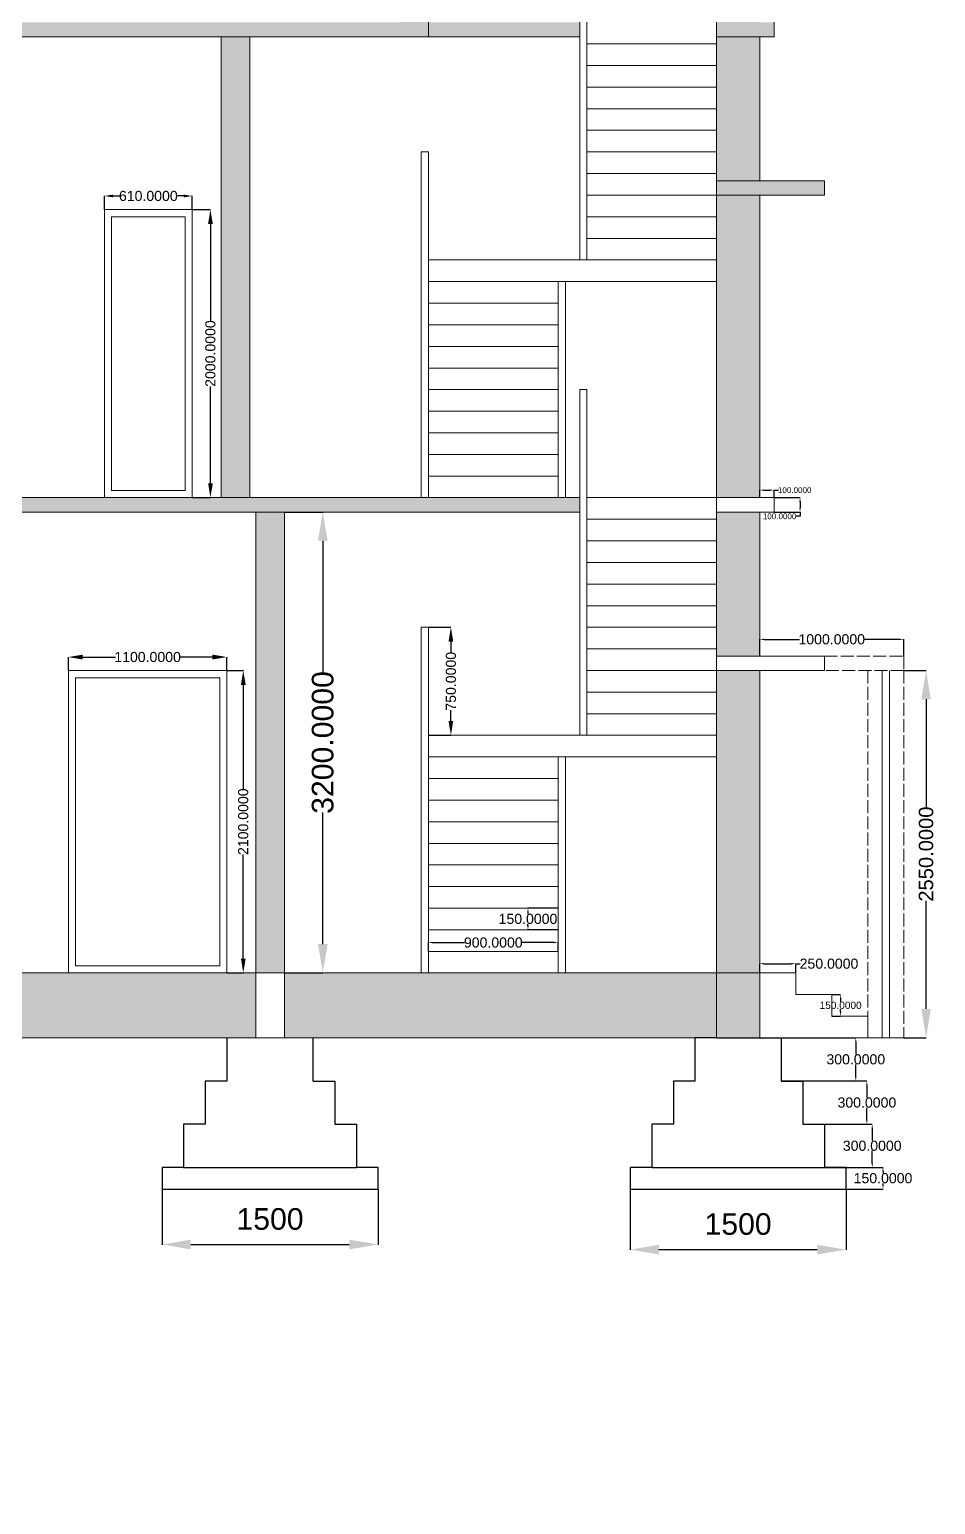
# Model space of a CAD drawing. Header units: millimetres. Extents: x 98839 to 175421, y 74144 to 114536.
# Drawn here: x 129611 to 135901, y 74144 to 84384 of the extents above; entities that cross this region are included whole.
import ezdxf

# ---------------------------------------------------------------- set-up
doc = ezdxf.new("R2010")
doc.units = ezdxf.units.MM
doc.linetypes.add('ACAD_ISO02W100', pattern=[15, 12, -3])
doc.layers.add('staircase', color=1, linetype='Continuous')
doc.styles.get("Standard").update_dxf_attribs({"font": 'Arial.ttf'})
doc.dimstyles.new('ISO-25', dxfattribs={"dimtxt": 2.5, "dimasz": 2.5, "dimexe": 1.25, "dimexo": 0.625, "dimtad": 1, "dimtxsty": 'Standard', "dimcen": 2.5, "dimadec": 0, "dimazin": 0, "dimtfac": 1, "dimtmove": 0, "dimatfit": 3, "dimfxl": 1, "dimarcsym": 0})
doc.dimstyles.get("Standard").update_dxf_attribs({"dimtxt": 0.18, "dimasz": 0.18, "dimexe": 0.18, "dimexo": 0.0625, "dimgap": 0.09, "dimtad": 0, "dimtih": 1, "dimtoh": 1, "dimdec": 4, "dimzin": 0, "dimdsep": 46, "dimtxsty": 'Standard', "dimcen": 0.09, "dimadec": 0, "dimazin": 0, "dimtfac": 1, "dimtdec": 4, "dimtofl": 0, "dimtmove": 0, "dimatfit": 3, "dimfxl": 1, "dimtolj": 1, "dimtzin": 0, "dimarcsym": 0})

# ---------------------------------------------------------------- blocks, each defined once
blk = doc.blocks.new('*D65')
at = {"color": 0, "lineweight": -2, "transparency": 16777216}
for p, q in [((133781, 76333), (133781, 75912)), ((135281, 76333), (135281, 75912)), ((133981, 75913), (135081, 75913))]:
    blk.add_line(p, q, dxfattribs=at)
at = {"color": 0, "transparency": 16777216}
for points in [[(133981, 75947), (133981, 75880), (133781, 75913)], [(135081, 75947), (135081, 75880), (135281, 75913)]]:
    blk.add_solid(points, dxfattribs=at)
at = {"layer": 'Defpoints', "color": 0, "transparency": 16777216}
for p in [(133781, 76334), (135281, 76334), (135281, 75913)]:
    blk.add_point(p, dxfattribs=at)
at = {"color": 0, "transparency": 16777216, "insert": (134531, 76090), "char_height": 150, "attachment_point": 5}
blk.add_mtext('1500', dxfattribs=at)
blk = doc.blocks.new('*D66')
at = {"color": 0, "lineweight": -2, "transparency": 16777216}
for p, q in [((135281, 76484), (135537, 76484)), ((135537, 76454), (135537, 76445)), ((135281, 76334), (135537, 76334)), ((135537, 76364), (135537, 76373))]:
    blk.add_line(p, q, dxfattribs=at)
at = {"color": 0, "transparency": 16777216}
for points in [[(135532, 76454), (135542, 76454), (135537, 76484)], [(135532, 76364), (135542, 76364), (135537, 76334)]]:
    blk.add_solid(points, dxfattribs=at)
at = {"layer": 'Defpoints', "color": 0, "transparency": 16777216}
for p in [(135281, 76484), (135281, 76334), (135537, 76334)]:
    blk.add_point(p, dxfattribs=at)
at = {"color": 0, "transparency": 16777216, "insert": (135537, 76409), "char_height": 70, "attachment_point": 5}
blk.add_mtext('\\A1;150.0000', dxfattribs=at)
blk = doc.blocks.new('*D67')
at = {"color": 0, "lineweight": -2, "transparency": 16777216}
for p, q in [((135131, 76784), (135462, 76784)), ((135462, 76754), (135462, 76670)), ((135462, 76514), (135462, 76598)), ((135131, 76484), (135462, 76484))]:
    blk.add_line(p, q, dxfattribs=at)
at = {"color": 0, "transparency": 16777216}
for points in [[(135457, 76754), (135467, 76754), (135462, 76784)], [(135457, 76514), (135467, 76514), (135462, 76484)]]:
    blk.add_solid(points, dxfattribs=at)
at = {"layer": 'Defpoints', "color": 0, "transparency": 16777216}
for p in [(135131, 76784), (135131, 76484), (135462, 76484)]:
    blk.add_point(p, dxfattribs=at)
at = {"color": 0, "transparency": 16777216, "insert": (135462, 76634), "char_height": 70, "attachment_point": 5}
blk.add_mtext('\\A1;300.0000', dxfattribs=at)
blk = doc.blocks.new('*D68')
at = {"color": 0, "lineweight": -2, "transparency": 16777216}
for p, q in [((134981, 77084), (135425, 77084)), ((135425, 77054), (135425, 76970)), ((135425, 76814), (135425, 76898)), ((134981, 76784), (135425, 76784))]:
    blk.add_line(p, q, dxfattribs=at)
at = {"color": 0, "transparency": 16777216}
for points in [[(135420, 77054), (135430, 77054), (135425, 77084)], [(135420, 76814), (135430, 76814), (135425, 76784)]]:
    blk.add_solid(points, dxfattribs=at)
at = {"layer": 'Defpoints', "color": 0, "transparency": 16777216}
for p in [(134981, 77084), (134981, 76784), (135425, 76784)]:
    blk.add_point(p, dxfattribs=at)
at = {"color": 0, "transparency": 16777216, "insert": (135425, 76934), "char_height": 70, "attachment_point": 5}
blk.add_mtext('\\A1;300.0000', dxfattribs=at)
blk = doc.blocks.new('*D69')
at = {"color": 0, "lineweight": -2, "transparency": 16777216}
for p, q in [((134831, 77384), (135348, 77384)), ((135348, 77354), (135348, 77270)), ((135348, 77114), (135348, 77198)), ((134831, 77084), (135348, 77084))]:
    blk.add_line(p, q, dxfattribs=at)
at = {"color": 0, "transparency": 16777216}
for points in [[(135343, 77354), (135353, 77354), (135348, 77384)], [(135343, 77114), (135353, 77114), (135348, 77084)]]:
    blk.add_solid(points, dxfattribs=at)
at = {"layer": 'Defpoints', "color": 0, "transparency": 16777216}
for p in [(134831, 77384), (134831, 77084), (135348, 77084)]:
    blk.add_point(p, dxfattribs=at)
at = {"color": 0, "transparency": 16777216, "insert": (135348, 77234), "char_height": 70, "attachment_point": 5}
blk.add_mtext('\\A1;300.0000', dxfattribs=at)
blk = doc.blocks.new('*D70')
at = {"color": 0, "lineweight": -2, "transparency": 16777216}
for p, q in [((130531, 76333), (130531, 75947)), ((132031, 76333), (132031, 75947)), ((130731, 75949), (131831, 75949))]:
    blk.add_line(p, q, dxfattribs=at)
at = {"color": 0, "transparency": 16777216}
for points in [[(130731, 75982), (130731, 75915), (130531, 75949)], [(131831, 75982), (131831, 75915), (132031, 75949)]]:
    blk.add_solid(points, dxfattribs=at)
at = {"layer": 'Defpoints', "color": 0, "transparency": 16777216}
for p in [(130531, 76334), (132031, 76334), (132031, 75949)]:
    blk.add_point(p, dxfattribs=at)
at = {"color": 0, "transparency": 16777216, "insert": (131281, 76125), "char_height": 150, "attachment_point": 5}
blk.add_mtext('1500', dxfattribs=at)
blk = doc.blocks.new('*D71')
at = {"color": 0, "lineweight": -2, "transparency": 16777216}
for p, q in [((134681, 77834), (134681, 77898)), ((134711, 77898), (134901, 77898)), ((134931, 77834), (134931, 77898)), ((134931, 77898), (134961, 77898))]:
    blk.add_line(p, q, dxfattribs=at)
at = {"color": 0, "transparency": 16777216}
for points in [[(134711, 77903), (134711, 77893), (134681, 77898)], [(134901, 77903), (134901, 77893), (134931, 77898)]]:
    blk.add_solid(points, dxfattribs=at)
at = {"layer": 'Defpoints', "color": 0, "transparency": 16777216}
for p in [(134681, 77834), (134931, 77898), (134931, 77834)]:
    blk.add_point(p, dxfattribs=at)
at = {"color": 0, "transparency": 16777216, "insert": (135162, 77898), "char_height": 70, "attachment_point": 5}
blk.add_mtext('\\A1;250.0000', dxfattribs=at)
blk = doc.blocks.new('*D72')
at = {"color": 0, "lineweight": -2, "transparency": 16777216}
for p, q in [((135181, 77684), (135243, 77684)), ((135243, 77654), (135243, 77634)), ((135181, 77534), (135243, 77534)), ((135243, 77564), (135243, 77583))]:
    blk.add_line(p, q, dxfattribs=at)
at = {"color": 0, "transparency": 16777216}
for points in [[(135238, 77654), (135248, 77654), (135243, 77684)], [(135238, 77564), (135248, 77564), (135243, 77534)]]:
    blk.add_solid(points, dxfattribs=at)
at = {"layer": 'Defpoints', "color": 0, "transparency": 16777216}
for p in [(135181, 77684), (135181, 77534), (135243, 77534)]:
    blk.add_point(p, dxfattribs=at)
at = {"color": 0, "transparency": 16777216, "insert": (135243, 77609), "char_height": 50, "attachment_point": 5}
blk.add_mtext('\\A1;150.0000', dxfattribs=at)
blk = doc.blocks.new('*D73')
at = {"color": 0, "lineweight": -2, "transparency": 16777216}
for p, q in [((134681, 80034), (134681, 80151)), ((134711, 80150), (134958, 80150)), ((135651, 80150), (135405, 80150)), ((135681, 80034), (135681, 80151))]:
    blk.add_line(p, q, dxfattribs=at)
at = {"color": 0, "transparency": 16777216}
for points in [[(134711, 80155), (134711, 80145), (134681, 80150)], [(135651, 80155), (135651, 80145), (135681, 80150)]]:
    blk.add_solid(points, dxfattribs=at)
at = {"layer": 'Defpoints', "color": 0, "transparency": 16777216}
for p in [(135681, 80150), (134681, 80034), (135681, 80034)]:
    blk.add_point(p, dxfattribs=at)
at = {"color": 0, "transparency": 16777216, "insert": (135181, 80150), "char_height": 70, "attachment_point": 5}
blk.add_mtext('\\A1;1000.0000', dxfattribs=at)
blk = doc.blocks.new('*D74')
at = {"color": 0, "lineweight": -2, "transparency": 16777216}
for p, q in [((134781, 81134), (134961, 81134)), ((134961, 81104), (134961, 81064)), ((134781, 81034), (134961, 81034)), ((134961, 81004), (134931, 81004)), ((134961, 81034), (134961, 81004))]:
    blk.add_line(p, q, dxfattribs=at)
at = {"color": 0, "transparency": 16777216}
for points in [[(134956, 81104), (134966, 81104), (134961, 81134)], [(134956, 81064), (134966, 81064), (134961, 81034)]]:
    blk.add_solid(points, dxfattribs=at)
at = {"layer": 'Defpoints', "color": 0, "transparency": 16777216}
for p in [(134781, 81134), (134781, 81034), (134961, 81034)]:
    blk.add_point(p, dxfattribs=at)
at = {"color": 0, "transparency": 16777216, "insert": (134819, 81004), "char_height": 40, "attachment_point": 5}
blk.add_mtext('\\A1;100.0000', dxfattribs=at)
blk = doc.blocks.new('*D75')
at = {"color": 0, "lineweight": -2, "transparency": 16777216}
for p, q in [((134681, 81134), (134681, 81186)), ((134711, 81186), (134751, 81186)), ((134781, 81134), (134781, 81186)), ((134781, 81186), (134811, 81186))]:
    blk.add_line(p, q, dxfattribs=at)
at = {"color": 0, "transparency": 16777216}
for points in [[(134711, 81191), (134711, 81181), (134681, 81186)], [(134751, 81191), (134751, 81181), (134781, 81186)]]:
    blk.add_solid(points, dxfattribs=at)
at = {"layer": 'Defpoints', "color": 0, "transparency": 16777216}
for p in [(134681, 81134), (134781, 81186), (134781, 81134)]:
    blk.add_point(p, dxfattribs=at)
at = {"color": 0, "transparency": 16777216, "insert": (134924, 81186), "char_height": 40, "attachment_point": 5}
blk.add_mtext('\\A1;100.0000', dxfattribs=at)
blk = doc.blocks.new('*D76')
at = {"color": 0, "lineweight": -2, "transparency": 16777216}
for p, q in [((132381, 77984), (132381, 78045)), ((132411, 78045), (132632, 78045)), ((133251, 78045), (133031, 78045)), ((133281, 77984), (133281, 78045))]:
    blk.add_line(p, q, dxfattribs=at)
at = {"color": 0, "transparency": 16777216}
for points in [[(132411, 78050), (132411, 78040), (132381, 78045)], [(133251, 78050), (133251, 78040), (133281, 78045)]]:
    blk.add_solid(points, dxfattribs=at)
at = {"layer": 'Defpoints', "color": 0, "transparency": 16777216}
for p in [(133281, 78045), (132381, 77984), (133281, 77984)]:
    blk.add_point(p, dxfattribs=at)
at = {"color": 0, "transparency": 16777216, "insert": (132831, 78045), "char_height": 70, "attachment_point": 5}
blk.add_mtext('\\A1;900.0000', dxfattribs=at)
blk = doc.blocks.new('*D77')
at = {"color": 0, "lineweight": -2, "transparency": 16777216}
for p, q in [((133281, 78284), (133072, 78284)), ((133072, 78254), (133072, 78245)), ((133072, 78164), (133072, 78173)), ((133281, 78134), (133072, 78134))]:
    blk.add_line(p, q, dxfattribs=at)
at = {"color": 0, "transparency": 16777216}
for points in [[(133067, 78254), (133077, 78254), (133072, 78284)], [(133067, 78164), (133077, 78164), (133072, 78134)]]:
    blk.add_solid(points, dxfattribs=at)
at = {"layer": 'Defpoints', "color": 0, "transparency": 16777216}
for p in [(133072, 78284), (133281, 78284), (133281, 78134)]:
    blk.add_point(p, dxfattribs=at)
at = {"color": 0, "transparency": 16777216, "insert": (133072, 78209), "char_height": 70, "attachment_point": 5}
blk.add_mtext('\\A1;150.0000', dxfattribs=at)
blk = doc.blocks.new('*D78')
at = {"color": 0, "lineweight": -2, "transparency": 16777216}
for p, q in [((132381, 80234), (132537, 80234)), ((132537, 80134), (132537, 80058)), ((132537, 79584), (132537, 79659)), ((132381, 79484), (132537, 79484))]:
    blk.add_line(p, q, dxfattribs=at)
at = {"color": 0, "transparency": 16777216}
for points in [[(132520, 80134), (132553, 80134), (132537, 80234)], [(132520, 79584), (132553, 79584), (132537, 79484)]]:
    blk.add_solid(points, dxfattribs=at)
at = {"layer": 'Defpoints', "color": 0, "transparency": 16777216}
for p in [(132381, 80234), (132537, 80234), (132381, 79484)]:
    blk.add_point(p, dxfattribs=at)
at = {"color": 0, "transparency": 16777216, "insert": (132537, 79859), "char_height": 70, "attachment_point": 5, "rotation": 90}
blk.add_mtext('\\A1;750.0000', dxfattribs=at)
blk = doc.blocks.new('*D80')
at = {"color": 0, "lineweight": -2, "transparency": 16777216}
for p, q in [((131381, 81034), (131647, 81034)), ((131647, 80834), (131647, 79920)), ((131647, 78034), (131647, 78948)), ((131381, 77834), (131647, 77834))]:
    blk.add_line(p, q, dxfattribs=at)
at = {"color": 0, "transparency": 16777216}
for points in [[(131614, 80834), (131681, 80834), (131647, 81034)], [(131614, 78034), (131681, 78034), (131647, 77834)]]:
    blk.add_solid(points, dxfattribs=at)
at = {"layer": 'Defpoints', "color": 0, "transparency": 16777216}
for p in [(131381, 81034), (131647, 81034), (131381, 77834)]:
    blk.add_point(p, dxfattribs=at)
at = {"color": 0, "transparency": 16777216, "insert": (131647, 79434), "char_height": 150, "attachment_point": 5, "rotation": 90}
blk.add_mtext('\\A1;3200.0000', dxfattribs=at)
blk = doc.blocks.new('*D81')
at = {"color": 0, "lineweight": -2, "transparency": 16777216}
for p, q in [((130981, 79934), (131096, 79934)), ((131095, 79834), (131095, 79111)), ((131095, 77934), (131095, 78656)), ((130981, 77834), (131096, 77834))]:
    blk.add_line(p, q, dxfattribs=at)
at = {"color": 0, "transparency": 16777216}
for points in [[(131079, 79834), (131112, 79834), (131095, 79934)], [(131079, 77934), (131112, 77934), (131095, 77834)]]:
    blk.add_solid(points, dxfattribs=at)
at = {"layer": 'Defpoints', "color": 0, "transparency": 16777216}
for p in [(130981, 79934), (131095, 79934), (130981, 77834)]:
    blk.add_point(p, dxfattribs=at)
at = {"color": 0, "transparency": 16777216, "insert": (131095, 78884), "char_height": 70, "attachment_point": 5, "rotation": 90}
blk.add_mtext('\\A1;2100.0000', dxfattribs=at)
blk = doc.blocks.new('*D82')
at = {"color": 0, "lineweight": -2, "transparency": 16777216}
for p, q in [((129881, 79934), (129881, 80027)), ((129981, 80027), (130208, 80027)), ((130881, 80027), (130655, 80027)), ((130981, 79934), (130981, 80027))]:
    blk.add_line(p, q, dxfattribs=at)
at = {"color": 0, "transparency": 16777216}
for points in [[(129981, 80044), (129981, 80010), (129881, 80027)], [(130881, 80044), (130881, 80010), (130981, 80027)]]:
    blk.add_solid(points, dxfattribs=at)
at = {"layer": 'Defpoints', "color": 0, "transparency": 16777216}
for p in [(130981, 80027), (129881, 79934), (130981, 79934)]:
    blk.add_point(p, dxfattribs=at)
at = {"color": 0, "transparency": 16777216, "insert": (130431, 80027), "char_height": 70, "attachment_point": 5}
blk.add_mtext('\\A1;1100.0000', dxfattribs=at)
blk = doc.blocks.new('*D83')
at = {"color": 0, "lineweight": -2, "transparency": 16777216}
for p, q in [((130741, 83134), (130868, 83134)), ((130867, 83034), (130867, 82361)), ((130867, 81234), (130867, 81906)), ((130741, 81134), (130868, 81134))]:
    blk.add_line(p, q, dxfattribs=at)
at = {"color": 0, "transparency": 16777216}
for points in [[(130851, 83034), (130884, 83034), (130867, 83134)], [(130851, 81234), (130884, 81234), (130867, 81134)]]:
    blk.add_solid(points, dxfattribs=at)
at = {"layer": 'Defpoints', "color": 0, "transparency": 16777216}
for p in [(130741, 83134), (130867, 83134), (130741, 81134)]:
    blk.add_point(p, dxfattribs=at)
at = {"color": 0, "transparency": 16777216, "insert": (130867, 82134), "char_height": 70, "attachment_point": 5, "rotation": 90}
blk.add_mtext('\\A1;2000.0000', dxfattribs=at)
blk = doc.blocks.new('*D84')
at = {"color": 0, "lineweight": -2, "transparency": 16777216}
for p, q in [((130131, 83134), (130131, 83228)), ((130191, 83228), (130237, 83228)), ((130681, 83228), (130636, 83228)), ((130741, 83134), (130741, 83228))]:
    blk.add_line(p, q, dxfattribs=at)
at = {"color": 0, "transparency": 16777216}
for points in [[(130191, 83238), (130191, 83218), (130131, 83228)], [(130681, 83238), (130681, 83218), (130741, 83228)]]:
    blk.add_solid(points, dxfattribs=at)
at = {"layer": 'Defpoints', "color": 0, "transparency": 16777216}
for p in [(130741, 83228), (130131, 83134), (130741, 83134)]:
    blk.add_point(p, dxfattribs=at)
at = {"color": 0, "transparency": 16777216, "insert": (130436, 83228), "char_height": 70, "attachment_point": 5}
blk.add_mtext('\\A1;610.0000', dxfattribs=at)
blk = doc.blocks.new('*D92')
at = {"color": 0, "lineweight": -2, "transparency": 16777216}
for p, q in [((135681, 79934), (135836, 79934)), ((135836, 79734), (135836, 78984)), ((135836, 77584), (135836, 78334)), ((135681, 77384), (135836, 77384))]:
    blk.add_line(p, q, dxfattribs=at)
at = {"color": 0, "transparency": 16777216}
for points in [[(135803, 79734), (135869, 79734), (135836, 79934)], [(135803, 77584), (135869, 77584), (135836, 77384)]]:
    blk.add_solid(points, dxfattribs=at)
at = {"layer": 'Defpoints', "color": 0, "transparency": 16777216}
for p in [(135681, 79934), (135836, 79934), (135681, 77384)]:
    blk.add_point(p, dxfattribs=at)
at = {"color": 0, "transparency": 16777216, "insert": (135836, 78659), "char_height": 100, "attachment_point": 5, "rotation": 90}
blk.add_mtext('\\A1;2550.0000', dxfattribs=at)

msp = doc.modelspace()

# ---------------------------------------------------------------- hatches: boundary and pattern name
at = {"lineweight": 0}
h = msp.add_hatch(dxfattribs=at)
h.set_pattern_fill('AR-CONC', color=256)
h.set_pattern_definition([(50, (-30831.35, 95365.45), (182.18467, -15.93909), [19.05, -209.55]), (355, (-30831.35, 95365.45), (-35.24342, 191.05685), [15.24, -167.64058]), (100.45144, (-30816.16, 95364.12), (146.94125, 175.11775), [16.19, -178.09024]), (46.1842, (-30831.35, 95416.25), (271.07904, -42.04233), [28.575, -314.325]), (96.63556, (-30808.76, 95412.75), (237.40413, 247.42612), [24.28502, -267.1356]), (351.18415, (-30831.35, 95416.25), (237.40413, 247.42612), [22.85997, -251.45973]), (21, (-30805.95, 95403.55), (151.61439, -102.2652), [19.05, -209.55]), (326, (-30805.95, 95403.55), (61.80203, 184.18797), [15.24, -167.64]), (71.45144, (-30793.31, 95395.03), (213.41642, 81.92277), [16.19, -178.08994]), (37.5, (-30831.347, 95365.45), (3.088603, 84.55504), [0, -165.608, 0, -170.18, 0, -168.275]), (7.5, (-30831.35, 95365.45), (66.819663, 100.180575), [0, -97.028, 0, -161.798, 0, -64.135]), (327.5, (-30887.99, 95365.45), (135.590595, -5.728744), [0, -63.5, 0, -198.12, 0, -262.89]), (317.5, (-30913.39, 95365.45), (148.12918, 25.42649), [0, -82.55, 0, -131.572, 0, -186.69])])
h.paths.add_polyline_path([(133431.36593, 81133.7182), (132381.36593, 81133.7182), (132331.36593, 81133.7182), (131381.36593, 81133.7182), (126381.36593, 81133.7182), (126281.36593, 81133.7182), (126281.36593, 81033.7182), (126381.36593, 81033.7182), (131381.36593, 81033.7182), (132381.36593, 81033.7182), (133431.36593, 81033.7182)])
h.paths.add_polyline_path([(132381.36593, 84433.7182), (131141.36593, 84433.7182), (126381.36593, 84433.7182), (126281.36593, 84433.7182), (126281.36593, 84333.7182), (126381.36593, 84333.7182), (131141.36593, 84333.7182), (132381.36593, 84333.7182)])
h.paths.add_polyline_path([(132381.36593, 87733.7182), (126381.36593, 87733.7182), (126281.36593, 87733.7182), (126281.36593, 87633.7182), (126381.36593, 87633.7182), (132381.36593, 87633.7182)])
h.paths.add_polyline_path([(132081.36593, 91033.7182), (126381.36593, 91033.7182), (126381.36593, 90933.7182), (132081.36593, 90933.7182)])
h.paths.add_polyline_path([(132381.36593, 91033.7182), (132181.36593, 91033.7182), (132181.36593, 90933.7182), (132381.36593, 90933.7182)])
h.paths.add_polyline_path([(132181.36593, 91033.7182), (132081.36593, 91033.7182), (132081.36593, 90933.7182), (132181.36593, 90933.7182)])
h.paths.add_polyline_path([(133431.36593, 91033.7182), (132381.36593, 91033.7182), (132381.36593, 90933.7182), (133431.36593, 90933.7182)])
h.paths.add_polyline_path([(134781.36593, 91033.7182), (134681.36593, 91033.7182), (134381.36593, 91033.7182), (134381.36593, 90933.7182), (134681.36593, 90933.7182), (134781.36593, 90933.7182)])
h.paths.add_polyline_path([(134681.36593, 89933.7182), (134381.36593, 89933.7182), (134381.36593, 89833.7182), (134681.36593, 89833.7182)])
h.paths.add_polyline_path([(135131.36593, 89933.7182), (134681.36593, 89933.7182), (134681.36593, 89833.7182), (135131.36593, 89833.7182)])
h.paths.add_polyline_path([(134681.36593, 86633.7182), (134381.36593, 86633.7182), (134381.36593, 86533.7182), (134681.36593, 86533.7182)])
h.paths.add_polyline_path([(135131.36593, 86633.7182), (134681.36593, 86633.7182), (134681.36593, 86533.7182), (135131.36593, 86533.7182)])
h.paths.add_polyline_path([(126681.36593, 86633.7182), (126381.36593, 86633.7182), (125931.36593, 86633.7182), (125931.36593, 86533.7182), (126381.36593, 86533.7182), (126681.36593, 86533.7182)])
h.paths.add_polyline_path([(126681.36593, 89933.7182), (126381.36593, 89933.7182), (125931.36593, 89933.7182), (125931.36593, 89833.7182), (126381.36593, 89833.7182), (126681.36593, 89833.7182)])
h.paths.add_polyline_path([(126681.36593, 89833.7182), (126381.36593, 89833.7182), (126381.36593, 87733.7182), (126681.36593, 87733.7182)])
h.paths.add_polyline_path([(126681.36593, 90933.7182), (126381.36593, 90933.7182), (126381.36593, 89933.7182), (126681.36593, 89933.7182)])
h.paths.add_polyline_path([(126681.36593, 87633.7182), (126381.36593, 87633.7182), (126381.36593, 86633.7182), (126681.36593, 86633.7182)])
h.paths.add_polyline_path([(126681.36593, 84333.7182), (126381.36593, 84333.7182), (126381.36593, 83333.7182), (126681.36593, 83333.7182)])
h.paths.add_polyline_path([(126681.36593, 83333.7182), (126381.36593, 83333.7182), (125931.36593, 83333.7182), (125931.36593, 83233.7182), (126381.36593, 83233.7182), (126681.36593, 83233.7182)])
h.paths.add_polyline_path([(132381.36593, 87633.7182), (132181.36593, 87633.7182), (132181.36593, 84433.7182), (132381.36593, 84433.7182), (132381.36593, 84583.7182), (132381.36593, 85933.7182), (132381.36593, 86083.7182)])
h.paths.add_polyline_path([(132381.36593, 90933.7182), (132181.36593, 90933.7182), (132181.36593, 87733.7182), (132381.36593, 87733.7182), (132381.36593, 87883.7182), (132381.36593, 89233.7182), (132381.36593, 89383.7182)])
h.paths.add_polyline_path([(131141.36593, 84333.7182), (130941.36593, 84333.7182), (130941.36593, 81133.7182), (131141.36593, 81133.7182)])
h.paths.add_polyline_path([(126681.36593, 83133.7182), (126681.36593, 83233.7182), (126381.36593, 83233.7182), (126381.36593, 82033.7182), (126381.36593, 81133.7182), (126681.36593, 81133.7182)])
h.paths.add_polyline_path([(126681.36593, 86533.7182), (126381.36593, 86533.7182), (126381.36593, 84433.7182), (126681.36593, 84433.7182)])
h.paths.add_polyline_path([(126681.36593, 79833.7182), (126681.36593, 79933.7182), (126381.36593, 79933.7182), (126381.36593, 78733.7182), (126381.36593, 77833.7182), (126381.36593, 77383.7182), (126681.36593, 77383.7182), (126681.36593, 77833.7182)])
h.paths.add_polyline_path([(126681.36593, 81033.7182), (126381.36593, 81033.7182), (126381.36593, 80033.7182), (126681.36593, 80033.7182)])
h.paths.add_polyline_path([(126681.36593, 80033.7182), (126381.36593, 80033.7182), (125931.36593, 80033.7182), (125931.36593, 79933.7182), (126381.36593, 79933.7182), (126681.36593, 79933.7182)])
h.paths.add_polyline_path([(131381.36593, 81033.7182), (131181.36593, 81033.7182), (131181.36593, 77833.7182), (131381.36593, 77833.7182)])
h.paths.add_polyline_path([(134681.36593, 79933.7182), (134381.36593, 79933.7182), (134381.36593, 77833.7182), (134681.36593, 77833.7182)])
h.paths.add_polyline_path([(134681.36593, 81033.7182), (134381.36593, 81033.7182), (134381.36593, 80983.7182), (134381.36593, 80033.7182), (134681.36593, 80033.7182)])
h.paths.add_polyline_path([(134681.36593, 77833.7182), (134381.36593, 77833.7182), (134381.36593, 77383.7182), (134681.36593, 77383.7182)])
h.paths.add_polyline_path([(134681.36593, 83233.7182), (134381.36593, 83233.7182), (134381.36593, 81133.7182), (134681.36593, 81133.7182), (134681.36593, 82033.7182)])
h.paths.add_polyline_path([(134681.36593, 84333.7182), (134381.36593, 84333.7182), (134381.36593, 83333.7182), (134681.36593, 83333.7182)])
h.paths.add_polyline_path([(135131.36593, 83333.7182), (134681.36593, 83333.7182), (134381.36593, 83333.7182), (134381.36593, 83233.7182), (134681.36593, 83233.7182), (135131.36593, 83233.7182)])
h.paths.add_polyline_path([(134781.36593, 84433.7182), (134681.36593, 84433.7182), (134381.36593, 84433.7182), (134381.36593, 84333.7182), (134681.36593, 84333.7182), (134781.36593, 84333.7182)])
h.paths.add_polyline_path([(133431.36593, 84433.7182), (132381.36593, 84433.7182), (132381.36593, 84333.7182), (133431.36593, 84333.7182)])
h.paths.add_polyline_path([(134681.36593, 86533.7182), (134381.36593, 86533.7182), (134381.36593, 84433.7182), (134681.36593, 84433.7182)])
h.paths.add_polyline_path([(134681.36593, 87633.7182), (134381.36593, 87633.7182), (134381.36593, 86633.7182), (134681.36593, 86633.7182)])
h.paths.add_polyline_path([(133431.36593, 87733.7182), (132381.36593, 87733.7182), (132381.36593, 87633.7182), (133431.36593, 87633.7182)])
h.paths.add_polyline_path([(134781.36593, 87733.7182), (134681.36593, 87733.7182), (134381.36593, 87733.7182), (134381.36593, 87633.7182), (134681.36593, 87633.7182), (134781.36593, 87633.7182)])
h.paths.add_polyline_path([(134681.36593, 89833.7182), (134381.36593, 89833.7182), (134381.36593, 87733.7182), (134681.36593, 87733.7182)])
h.paths.add_polyline_path([(134681.36593, 90933.7182), (134381.36593, 90933.7182), (134381.36593, 90883.7182), (134381.36593, 89933.7182), (134681.36593, 89933.7182)])
h.paths.add_polyline_path([(134681.36593, 93433.7182), (134381.36593, 93433.7182), (134381.36593, 91033.7182), (134681.36593, 91033.7182)])
h.paths.add_polyline_path([(132381.36593, 93433.7182), (132081.36593, 93433.7182), (132081.36593, 91033.7182), (132181.36593, 91033.7182), (132381.36593, 91033.7182)])
h.paths.add_polyline_path([(130332.82195, 92894.25895), (130232.82195, 92894.25895), (130232.82195, 91483.7182), (130332.82195, 91483.7182)])
h.paths.add_polyline_path([(131981.36593, 93433.7182), (132081.36593, 93433.7182), (132381.36593, 93433.7182), (134381.36593, 93433.7182), (134681.36593, 93433.7182), (134781.36593, 93433.7182), (134781.36593, 93533.7182), (134681.36593, 93533.7182), (134381.36593, 93533.7182), (132381.36593, 93533.7182), (132081.36593, 93533.7182), (131965.42026, 93533.7182), (130316.49379, 92994.13378), (130132.82195, 92994.25895), (130132.82195, 92894.25895), (130232.82195, 92894.25895), (130332.82195, 92894.25895)])
h = msp.add_hatch(dxfattribs=at)
h.set_pattern_fill('AR-SAND', color=256)
h.set_pattern_definition([(37.5, (-30831.347, 95365.45), (-1.600031, 48.941324), [0, -38.608, 0, -43.18, 0, -41.275]), (7.5, (-30831.347, 95365.45), (44.952328, 71.68251), [0, -20.828, 0, -34.798, 0, -13.335]), (327.5, (-30862.59, 95365.45), (79.099237, 0.143718), [0, -12.7, 0, -45.72, 0, -59.69]), (317.5, (-30862.59, 95365.45), (76.355645, 22.292932), [0, -6.35, 0, -29.972, 0, -34.29])])
h.paths.add_polyline_path([(131181.36593, 77833.7182), (126681.36593, 77833.7182), (126681.36593, 77383.7182), (131181.36593, 77383.7182)])
h.paths.add_polyline_path([(134381.36593, 77833.7182), (131381.36593, 77833.7182), (131381.36593, 77383.7182), (131581.36593, 77383.7182), (134381.36593, 77383.7182)])

# ---------------------------------------------------------------- linework, layer by layer
for p, q in [((132381.36593, 84333.7182), (132381.36593, 84433.7182)), ((133431.36593, 84433.7182), (133431.36593, 84333.7182)), ((133481.36593, 84433.7182), (133481.36593, 84333.7182)), ((134381.36593, 84433.7182), (134381.36593, 84283.7182)), ((134781.36593, 84333.7182), (134781.36593, 84433.7182)), ((126381.36593, 84333.7182), (131141.36593, 84333.7182)), ((130941.36593, 81133.7182), (130941.36593, 84333.7182)), ((131141.36593, 81133.7182), (131141.36593, 84333.7182)), ((131141.36593, 84333.7182), (132381.36593, 84333.7182)), ((132381.36593, 84333.7182), (133431.36593, 84333.7182)), ((133431.36593, 82783.7182), (133431.36593, 84333.7182)), ((133481.36593, 84333.7182), (133481.36593, 84283.7182)), ((134381.36593, 81133.7182), (134381.36593, 84333.7182)), ((134381.36593, 84333.7182), (134681.36593, 84333.7182)), ((134381.36593, 81133.7182), (134381.36593, 84283.7182)), ((134681.36593, 83333.7182), (134681.36593, 84333.7182)), ((134681.36593, 84333.7182), (134781.36593, 84333.7182)), ((132331.36593, 82783.7182), (132331.36593, 83533.7182)), ((132331.36593, 83533.7182), (132381.36593, 83533.7182)), ((132381.36593, 83533.7182), (132381.36593, 82783.7182)), ((134681.36593, 83333.7182), (134381.36593, 83333.7182)), ((134681.36593, 83333.7182), (135131.36593, 83333.7182)), ((135131.36593, 83333.7182), (135131.36593, 83233.7182)), ((134681.36593, 83233.7182), (134381.36593, 83233.7182)), ((134681.36593, 81133.7182), (134681.36593, 83233.7182)), ((134681.36593, 82033.7182), (134681.36593, 83233.7182)), ((134681.36593, 83233.7182), (135131.36593, 83233.7182)), ((130131.36593, 81133.7182), (130131.36593, 83133.7182)), ((130131.36593, 83133.7182), (130741.36593, 83133.7182)), ((130181.36593, 81183.7182), (130181.36593, 83083.7182)), ((130181.36593, 83083.7182), (130691.36593, 83083.7182)), ((130691.36593, 81183.7182), (130691.36593, 83083.7182)), ((130741.36593, 81133.7182), (130741.36593, 83133.7182)), ((130941.36593, 81133.7182), (130941.36593, 83133.7182)), ((132331.36593, 81133.7182), (132331.36593, 82783.7182)), ((132381.36593, 82783.7182), (132381.36593, 82633.7182)), ((133481.36593, 82783.7182), (133431.36593, 82783.7182)), ((132381.36593, 81283.7182), (132381.36593, 82633.7182)), ((133331.36593, 81133.7182), (133331.36593, 82633.7182)), ((134681.36593, 81133.7182), (134681.36593, 82033.7182)), ((133481.36593, 81883.7182), (133431.36593, 81883.7182)), ((133431.36593, 81883.7182), (133431.36593, 81133.7182)), ((133481.36593, 81133.7182), (133481.36593, 81883.7182)), ((132381.36593, 81133.7182), (132381.36593, 81283.7182)), ((126381.36593, 81133.7182), (131381.36593, 81133.7182)), ((130131.36593, 81133.7182), (130741.36593, 81133.7182)), ((130181.36593, 81183.7182), (130691.36593, 81183.7182)), ((131381.36593, 81133.7182), (132381.36593, 81133.7182)), ((132381.36593, 81133.7182), (132331.36593, 81133.7182)), ((132381.36593, 81133.7182), (133431.36593, 81133.7182)), ((133281.36593, 81133.7182), (133331.36593, 81133.7182)), ((133431.36593, 81133.7182), (133431.36593, 81033.7182)), ((133481.36593, 81133.7182), (133481.36593, 81033.7182)), ((134381.36593, 81133.7182), (134381.36593, 80983.7182)), ((134781.36593, 81133.7182), (134381.36593, 81133.7182)), ((134781.36593, 81033.7182), (134781.36593, 81133.7182)), ((126381.36593, 81033.7182), (131381.36593, 81033.7182)), ((131181.36593, 77833.7182), (131181.36593, 81033.7182)), ((131381.36593, 77833.7182), (131381.36593, 81033.7182)), ((131381.36593, 81033.7182), (132381.36593, 81033.7182)), ((132381.36593, 81033.7182), (133431.36593, 81033.7182)), ((133431.36593, 79483.7182), (133431.36593, 81033.7182)), ((133481.36593, 81033.7182), (133481.36593, 80983.7182)), ((134681.36593, 81033.7182), (134381.36593, 81033.7182)), ((134681.36593, 80033.7182), (134681.36593, 81033.7182)), ((134681.36593, 81033.7182), (134781.36593, 81033.7182)), ((134381.36593, 77833.7182), (134381.36593, 80983.7182)), ((132331.36593, 79483.7182), (132331.36593, 80233.7182)), ((132331.36593, 80233.7182), (132381.36593, 80233.7182)), ((132381.36593, 80233.7182), (132381.36593, 79483.7182)), ((134681.36593, 80033.7182), (134381.36593, 80033.7182)), ((134681.36593, 80033.7182), (135131.36593, 80033.7182)), ((135131.36593, 80033.7182), (135131.36593, 79933.7182)), ((129881.36593, 77833.7182), (129881.36593, 79933.7182)), ((129881.36593, 79933.7182), (130981.36593, 79933.7182)), ((129931.36593, 77883.7182), (129931.36593, 79883.7182)), ((129931.36593, 79883.7182), (130931.36593, 79883.7182)), ((130931.36593, 77883.7182), (130931.36593, 79883.7182)), ((130981.36593, 77833.7182), (130981.36593, 79933.7182)), ((131181.36593, 77833.7182), (131181.36593, 79933.7182)), ((134681.36593, 79933.7182), (134381.36593, 79933.7182)), ((134681.36593, 77833.7182), (134681.36593, 79933.7182)), ((134681.36593, 77833.7182), (134681.36593, 79933.7182)), ((134681.36593, 79933.7182), (135131.36593, 79933.7182)), ((135531.36593, 77383.7182), (135531.36593, 79933.7182)), ((135581.36593, 77383.7182), (135581.36593, 79933.7182)), ((132331.36593, 77833.7182), (132331.36593, 79483.7182)), ((132381.36593, 79483.7182), (132381.36593, 79333.7182)), ((133481.36593, 79483.7182), (133431.36593, 79483.7182)), ((132381.36593, 77983.7182), (132381.36593, 79333.7182)), ((133331.36593, 77833.7182), (133331.36593, 79333.7182)), ((132381.36593, 77833.7182), (132381.36593, 77983.7182)), ((126681.36593, 77833.7182), (134681.36593, 77833.7182)), ((129881.36593, 77833.7182), (130981.36593, 77833.7182)), ((129931.36593, 77883.7182), (130931.36593, 77883.7182)), ((131181.36593, 77833.7182), (131181.36593, 77383.7182)), ((131381.36593, 77833.7182), (131381.36593, 77383.7182)), ((131381.36593, 77833.7182), (132381.36593, 77833.7182)), ((132381.36593, 77833.7182), (132331.36593, 77833.7182)), ((133281.36593, 77833.7182), (133331.36593, 77833.7182)), ((134381.36593, 77833.7182), (134381.36593, 77383.7182)), ((134681.36593, 77833.7182), (134681.36593, 77383.7182)), ((134681.36593, 77833.7182), (134931.36593, 77833.7182)), ((134931.36593, 77833.7182), (134931.36593, 77683.7182)), ((134931.36593, 77683.7182), (135181.36593, 77683.7182)), ((135181.36593, 77683.7182), (135181.36593, 77533.7182)), ((135181.36593, 77533.7182), (135431.36593, 77533.7182)), ((135431.36593, 77533.7182), (135431.36593, 77383.7182)), ((126381.36593, 77383.7182), (134681.36593, 77383.7182)), ((126681.36593, 77383.7182), (131181.36593, 77383.7182)), ((130981.36593, 77383.7182), (131581.36593, 77383.7182)), ((131181.36593, 77383.7182), (131381.36593, 77383.7182)), ((134231.36593, 77383.7182), (134831.36593, 77383.7182)), ((134381.36593, 77383.7182), (134681.36593, 77383.7182)), ((134681.36593, 77383.7182), (135681.36593, 77383.7182))]:
    msp.add_line(p, q, dxfattribs=at)
at = {"linetype": 'ACAD_ISO02W100', "lineweight": 0, "ltscale": 7.5}
for p, q in [((134681.36593, 80033.7182), (135681.36593, 80033.7182)), ((135681.36593, 80033.7182), (135681.36593, 79933.7182)), ((135681.36593, 79933.7182), (135131.36593, 79933.7182)), ((135431.36593, 79933.7182), (135431.36593, 77383.7182)), ((135681.36593, 79933.7182), (135681.36593, 77383.7182))]:
    msp.add_line(p, q, dxfattribs=at)
for p, q in [((130981.36593, 77383.7182), (130981.36593, 77083.7182)), ((131581.36593, 77083.7182), (131581.36593, 77383.7182)), ((134381.36593, 77383.7182), (134231.36593, 77383.7182)), ((134231.36593, 77383.7182), (134231.36593, 77083.7182)), ((134381.36593, 77383.7182), (134681.36593, 77383.7182)), ((134681.36593, 77383.7182), (134831.36593, 77383.7182)), ((134831.36593, 77083.7182), (134831.36593, 77383.7182)), ((130981.36593, 77083.7182), (130831.36593, 77083.7182)), ((130831.36593, 77083.7182), (130831.36593, 76783.7182)), ((131581.36593, 77083.7182), (131731.36593, 77083.7182)), ((131731.36593, 77083.7182), (131731.36593, 76783.7182)), ((134231.36593, 77083.7182), (134081.36593, 77083.7182)), ((134081.36593, 77083.7182), (134081.36593, 76783.7182)), ((134831.36593, 77083.7182), (134981.36593, 77083.7182)), ((134981.36593, 77083.7182), (134981.36593, 76783.7182)), ((130831.36593, 76783.7182), (130681.36593, 76783.7182)), ((130681.36593, 76783.7182), (130681.36593, 76483.7182)), ((131731.36593, 76783.7182), (131881.36593, 76783.7182)), ((131881.36593, 76783.7182), (131881.36593, 76483.7182)), ((134081.36593, 76783.7182), (133931.36593, 76783.7182)), ((133931.36593, 76783.7182), (133931.36593, 76483.7182)), ((134981.36593, 76783.7182), (135131.36593, 76783.7182)), ((135131.36593, 76783.7182), (135131.36593, 76483.7182)), ((130681.36593, 76483.7182), (130531.36593, 76483.7182)), ((130531.36593, 76483.7182), (130531.36593, 76333.7182)), ((130681.36593, 76483.7182), (131731.36593, 76483.7182)), ((131131.36593, 76483.7182), (131431.36593, 76483.7182)), ((131731.36593, 76483.7182), (131881.36593, 76483.7182)), ((132031.36593, 76483.7182), (131881.36593, 76483.7182)), ((132031.36593, 76333.7182), (132031.36593, 76483.7182)), ((133931.36593, 76483.7182), (133781.36593, 76483.7182)), ((133781.36593, 76483.7182), (133781.36593, 76333.7182)), ((133931.36593, 76483.7182), (134981.36593, 76483.7182)), ((134381.36593, 76483.7182), (134681.36593, 76483.7182)), ((134981.36593, 76483.7182), (135131.36593, 76483.7182)), ((135281.36593, 76483.7182), (135131.36593, 76483.7182)), ((135281.36593, 76333.7182), (135281.36593, 76483.7182)), ((130531.36593, 76333.7182), (131881.36593, 76333.7182)), ((131881.36593, 76333.7182), (132031.36593, 76333.7182)), ((133781.36593, 76333.7182), (135131.36593, 76333.7182)), ((135131.36593, 76333.7182), (135281.36593, 76333.7182))]:
    msp.add_line(p, q)
at = {"linetype": 'ACAD_ISO02W100', "lineweight": 0}
msp.add_line((135431.36593, 77383.7182), (135681.36593, 77383.7182), dxfattribs=at)
at = {"layer": 'staircase', "lineweight": 0}
for p, q in [((133481.36593, 84283.7182), (134381.36593, 84283.7182)), ((133481.36593, 84283.7182), (133481.36593, 82933.7182)), ((133481.36593, 84133.7182), (134381.36593, 84133.7182)), ((133481.36593, 83983.7182), (134381.36593, 83983.7182)), ((133481.36593, 83833.7182), (134381.36593, 83833.7182)), ((133481.36593, 83683.7182), (134381.36593, 83683.7182)), ((133481.36593, 83533.7182), (134381.36593, 83533.7182)), ((133481.36593, 83383.7182), (134381.36593, 83383.7182)), ((133481.36593, 83083.7182), (133481.36593, 83233.7182)), ((133481.36593, 83233.7182), (134381.36593, 83233.7182)), ((133481.36593, 82933.7182), (133481.36593, 83083.7182)), ((133481.36593, 83083.7182), (134381.36593, 83083.7182)), ((133481.36593, 82933.7182), (134381.36593, 82933.7182)), ((134381.36593, 82933.7182), (133481.36593, 82933.7182)), ((133481.36593, 82933.7182), (133481.36593, 82783.7182)), ((132381.36593, 82783.7182), (133281.36593, 82783.7182)), ((133281.36593, 82783.7182), (133481.36593, 82783.7182)), ((133481.36593, 82783.7182), (134381.36593, 82783.7182)), ((132381.36593, 82633.7182), (133281.36593, 82633.7182)), ((133281.36593, 82483.7182), (133281.36593, 82633.7182)), ((133281.36593, 82633.7182), (134381.36593, 82633.7182)), ((132381.36593, 82483.7182), (133281.36593, 82483.7182)), ((133281.36593, 82483.7182), (133281.36593, 81208.7182)), ((132381.36593, 82333.7182), (133281.36593, 82333.7182)), ((132381.36593, 82183.7182), (133281.36593, 82183.7182)), ((132381.36593, 82033.7182), (133281.36593, 82033.7182)), ((132381.36593, 81883.7182), (133281.36593, 81883.7182)), ((132381.36593, 81733.7182), (133281.36593, 81733.7182)), ((132381.36593, 81583.7182), (133281.36593, 81583.7182)), ((132381.36593, 81433.7182), (133281.36593, 81433.7182)), ((132381.36593, 81283.7182), (133281.36593, 81283.7182)), ((133281.36593, 81133.7182), (133281.36593, 81283.7182)), ((133481.36593, 81133.7182), (134381.36593, 81133.7182)), ((133481.36593, 80983.7182), (134381.36593, 80983.7182)), ((133481.36593, 80983.7182), (133481.36593, 79633.7182)), ((133481.36593, 80833.7182), (134381.36593, 80833.7182)), ((133481.36593, 80683.7182), (134381.36593, 80683.7182)), ((133481.36593, 80533.7182), (134381.36593, 80533.7182)), ((133481.36593, 80383.7182), (134381.36593, 80383.7182)), ((133481.36593, 80233.7182), (134381.36593, 80233.7182)), ((133481.36593, 80083.7182), (134381.36593, 80083.7182)), ((133481.36593, 79783.7182), (133481.36593, 79933.7182)), ((133481.36593, 79933.7182), (134381.36593, 79933.7182)), ((133481.36593, 79633.7182), (133481.36593, 79783.7182)), ((133481.36593, 79783.7182), (134381.36593, 79783.7182)), ((133481.36593, 79633.7182), (134381.36593, 79633.7182)), ((134381.36593, 79633.7182), (133481.36593, 79633.7182)), ((133481.36593, 79633.7182), (133481.36593, 79483.7182)), ((132381.36593, 79483.7182), (133281.36593, 79483.7182)), ((133281.36593, 79483.7182), (133481.36593, 79483.7182)), ((133481.36593, 79483.7182), (134381.36593, 79483.7182)), ((132381.36593, 79333.7182), (133281.36593, 79333.7182)), ((133281.36593, 79183.7182), (133281.36593, 79333.7182)), ((133281.36593, 79333.7182), (134381.36593, 79333.7182)), ((132381.36593, 79183.7182), (133281.36593, 79183.7182)), ((133281.36593, 79183.7182), (133281.36593, 77908.7182)), ((132381.36593, 79033.7182), (133281.36593, 79033.7182)), ((132381.36593, 78883.7182), (133281.36593, 78883.7182)), ((132381.36593, 78733.7182), (133281.36593, 78733.7182)), ((132381.36593, 78583.7182), (133281.36593, 78583.7182)), ((132381.36593, 78433.7182), (133281.36593, 78433.7182)), ((132381.36593, 78283.7182), (133281.36593, 78283.7182)), ((132381.36593, 78133.7182), (133281.36593, 78133.7182)), ((132381.36593, 77983.7182), (133281.36593, 77983.7182)), ((133281.36593, 77833.7182), (133281.36593, 77983.7182))]:
    msp.add_line(p, q, dxfattribs=at)

# ---------------------------------------------------------------- dimensions: what is measured, and where the dimension line sits
dim = msp.add_linear_dim(base=(130741.36593, 83227.5464), p1=(130131.36593, 83133.7182), p2=(130741.36593, 83133.7182), dimstyle='Standard', override={"dimtxt": 70, "dimasz": 60})
dim.commit()
dim.dimension.update_dxf_attribs({"geometry": '*D84', "text_midpoint": (130436.36593, 83227.5464), "dimtype": 160})
for base, p1, p2, override, picture, middle in [((130867.34024, 83133.7182), (130741.36593, 81133.7182), (130741.36593, 83133.7182), {"dimtxt": 70, "dimasz": 100}, '*D83', (130867.34024, 82133.7182)), ((131647.24882, 81033.7182), (131381.36593, 77833.7182), (131381.36593, 81033.7182), {"dimtxt": 150, "dimasz": 200}, '*D80', (131647.24882, 79433.7182)), ((132536.76955, 80233.7182), (132381.36593, 79483.7182), (132381.36593, 80233.7182), {"dimtxt": 70, "dimasz": 100}, '*D78', (132536.76955, 79858.7182)), ((131095.42185, 79933.7182), (130981.36593, 77833.7182), (130981.36593, 79933.7182), {"dimtxt": 70, "dimasz": 100}, '*D81', (131095.42185, 78883.7182)), ((135835.85082, 79933.7182), (135681.36593, 77383.7182), (135681.36593, 79933.7182), {"dimtxt": 100, "dimasz": 200}, '*D92', (135835.85082, 78658.7182))]:
    dim = msp.add_linear_dim(base=base, p1=p1, p2=p2, angle=90, dimstyle='Standard', override=override)
    dim.commit()
    dim.dimension.update_dxf_attribs({"geometry": picture, "text_midpoint": middle, "text_rotation": 90})
for base, p1, p2, dimstyle, override, picture, middle in [((134781.36593, 81185.65095), (134681.36593, 81133.7182), (134781.36593, 81133.7182), 'Standard', {"dimtxt": 40, "dimasz": 30}, '*D75', (134923.61146, 81185.65095)), ((135681.36593, 80150.47884), (134681.36593, 80033.7182), (135681.36593, 80033.7182), 'Standard', {"dimtxt": 70, "dimasz": 30}, '*D73', (135181.36593, 80150.47884)), ((130981.36593, 80027.05952), (129881.36593, 79933.7182), (130981.36593, 79933.7182), 'Standard', {"dimtxt": 70, "dimasz": 100}, '*D82', (130431.36593, 80027.05952)), ((133281.36593, 78044.53186), (132381.36593, 77983.7182), (133281.36593, 77983.7182), 'Standard', {"dimtxt": 70, "dimasz": 30}, '*D76', (132831.36593, 78044.53186)), ((134931.36593, 77898.15364), (134681.36593, 77833.7182), (134931.36593, 77833.7182), 'Standard', {"dimtxt": 70, "dimasz": 30}, '*D71', (135161.61964, 77898.15364)), ((132031.36593, 75948.57619), (130531.36593, 76333.7182), (132031.36593, 76333.7182), 'ISO-25', {"dimtxt": 150, "dimasz": 200, "dimgap": 100}, '*D70', (131281.36593, 76125.16213)), ((135281.36593, 75913.2901), (133781.36593, 76333.7182), (135281.36593, 76333.7182), 'ISO-25', {"dimtxt": 150, "dimasz": 200, "dimgap": 100}, '*D65', (134531.36593, 76089.87605))]:
    dim = msp.add_linear_dim(base=base, p1=p1, p2=p2, dimstyle=dimstyle, override=override)
    dim.commit()
    dim.dimension.update_dxf_attribs({"geometry": picture, "text_midpoint": middle})
for base, p1, p2, override, picture, middle in [((134960.97636, 81033.7182), (134781.36593, 81133.7182), (134781.36593, 81033.7182), {"dimtxt": 40, "dimasz": 30}, '*D74', (134818.73083, 81003.7182)), ((135243.18023, 77533.7182), (135181.36593, 77683.7182), (135181.36593, 77533.7182), {"dimtxt": 50, "dimasz": 30}, '*D72', (135243.18023, 77608.7182))]:
    dim = msp.add_linear_dim(base=base, p1=p1, p2=p2, angle=90, dimstyle='Standard', override=override)
    dim.commit()
    dim.dimension.update_dxf_attribs({"geometry": picture, "text_midpoint": middle})
for base, p1, p2, picture, middle in [((133072.16658, 78283.7182), (133281.36593, 78133.7182), (133281.36593, 78283.7182), '*D77', (133072.16658, 78208.7182)), ((135347.60788, 77083.7182), (134831.36593, 77383.7182), (134831.36593, 77083.7182), '*D69', (135347.60788, 77233.7182)), ((135425.06775, 76783.7182), (134981.36593, 77083.7182), (134981.36593, 76783.7182), '*D68', (135425.06775, 76933.7182)), ((135461.95543, 76483.7182), (135131.36593, 76783.7182), (135131.36593, 76483.7182), '*D67', (135461.95543, 76633.7182)), ((135536.82138, 76333.7182), (135281.36593, 76483.7182), (135281.36593, 76333.7182), '*D66', (135536.82138, 76408.7182))]:
    dim = msp.add_linear_dim(base=base, p1=p1, p2=p2, angle=90, dimstyle='Standard', override={"dimtxt": 70, "dimasz": 30})
    dim.commit()
    dim.dimension.update_dxf_attribs({"geometry": picture, "text_midpoint": middle, "dimtype": 160})

doc.saveas('drawing.dxf')
